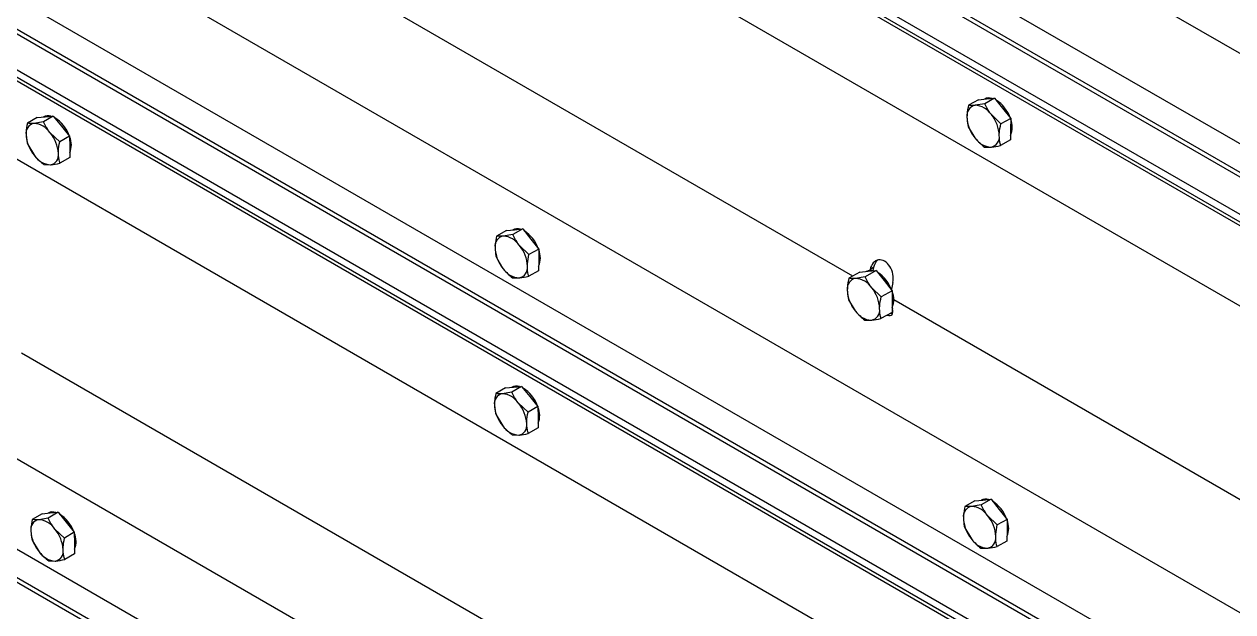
# Model space of a CAD drawing. Header units: millimetres. Extents: x -361 to 14022, y -1822 to 1455.
# Drawn here: x 4013.87 to 4030.4, y 870.56 to 878.6 of the extents above; entities that cross this region are included whole.
import ezdxf

# ---------------------------------------------------------------- set-up
doc = ezdxf.new("R2010")
doc.units = ezdxf.units.MM

msp = doc.modelspace()

# ---------------------------------------------------------------- linework, layer by layer
at = {"color": 7, "linetype": 'Continuous', "lineweight": 25}
for p, q in [((4037.697955, 874.042709), (3975.234603, 910.102034)), ((4037.697955, 872.80646), (3975.249491, 908.85719)), ((4037.697955, 872.354158), (3975.130388, 908.473646)), ((4037.697955, 872.418469), (3975.174702, 908.512375)), ((4037.697955, 871.736809), (3975.283441, 907.767941)), ((4037.697955, 871.839923), (3975.284352, 907.870529)), ((4037.697955, 871.686312), (3975.239249, 907.742955)), ((4037.697955, 870.588384), (3975.229543, 906.65063)), ((4037.697955, 866.391136), (3975.19244, 902.474801)), ((4037.697955, 865.12472), (3975.181245, 901.214849)), ((4037.697955, 864.649253), (3975.047014, 900.816871)), ((4037.697955, 864.714459), (3975.091041, 900.856661)), ((4037.697955, 864.156061), (3975.215331, 900.226512)), ((4037.697955, 864.003682), (3975.172353, 900.098943)), ((4037.697955, 864.055403), (3975.216543, 900.125154)), ((4037.697955, 862.931906), (3975.18526, 899.019716)), ((4037.697955, 858.834636), (3975.234603, 894.893961)), ((4037.697955, 857.598387), (3975.249491, 893.649118)), ((4037.697955, 857.146086), (3975.130388, 893.265573)), ((4037.697955, 857.210397), (3975.174702, 893.304302)), ((4025.202448, 875.152568), (4013.831095, 881.71711)), ((4026.92155, 877.566967), (4026.786614, 877.490677)), ((4027.008901, 877.511187), (4026.878022, 877.489774)), ((4026.92155, 877.566967), (4027.032694, 877.577222)), ((4027.0095, 877.575854), (4027.007868, 877.574931)), ((4027.143837, 877.587477), (4027.008901, 877.511187)), ((4027.032694, 877.577222), (4027.143837, 877.587477)), ((4027.143837, 877.587477), (4027.253664, 877.449658)), ((4014.044837, 877.324801), (4013.909906, 877.24477)), ((4014.044837, 877.324801), (4014.154447, 877.334168)), ((4014.130233, 877.332823), (4014.128807, 877.331977)), ((4014.264058, 877.343535), (4014.129127, 877.263505)), ((4014.154447, 877.334168), (4014.264058, 877.343535)), ((4014.264058, 877.343535), (4014.375418, 877.206605)), ((4027.228556, 877.23555), (4027.098993, 877.36221)), ((4027.253664, 877.449658), (4027.363492, 877.31184)), ((4014.129127, 877.263505), (4013.999782, 877.242432)), ((4014.375418, 877.206605), (4014.486778, 877.069674)), ((4026.783983, 877.19453), (4026.874075, 877.045553)), ((4027.363492, 877.31184), (4027.228556, 877.23555)), ((4027.362176, 877.163766), (4027.360861, 877.015692)), ((4027.363492, 877.31184), (4027.362176, 877.163766)), ((4014.351848, 876.989643), (4014.220753, 877.114869)), ((4014.486778, 877.069674), (4014.351848, 876.989643)), ((4014.486778, 877.069674), (4014.488528, 876.923376)), ((4027.360861, 877.015692), (4027.225925, 876.939402)), ((4013.913405, 876.952174), (4014.005031, 876.803539)), ((4014.488528, 876.923376), (4014.490278, 876.777078)), ((4027.003638, 876.918893), (4027.095046, 876.91799)), ((4014.136126, 876.678313), (4014.226002, 876.675975)), ((4014.490278, 876.777078), (4014.355347, 876.697047)), ((4020.464629, 875.777838), (4020.329692, 875.701548)), ((4020.551979, 875.722058), (4020.4211, 875.700645)), ((4020.464629, 875.777838), (4020.575772, 875.788093)), ((4020.552579, 875.786725), (4020.550946, 875.785802)), ((4020.686915, 875.798348), (4020.551979, 875.722058)), ((4020.575772, 875.788093), (4020.686915, 875.798348)), ((4020.686915, 875.798348), (4020.796743, 875.660529)), ((4020.771634, 875.44642), (4020.642071, 875.573081)), ((4020.90657, 875.52271), (4020.771634, 875.44642)), ((4020.796743, 875.660529), (4020.90657, 875.52271)), ((4020.90657, 875.52271), (4020.905255, 875.374637)), ((4020.327061, 875.405401), (4020.417153, 875.256424)), ((4020.905255, 875.374637), (4020.903939, 875.226563)), ((4020.903939, 875.226563), (4020.769003, 875.150273)), ((4025.300907, 875.208235), (4025.149398, 875.122575)), ((4025.300907, 875.208235), (4025.41205, 875.218489)), ((4025.523193, 875.228744), (4025.371685, 875.143085)), ((4025.388857, 875.217122), (4025.387224, 875.216199)), ((4025.41205, 875.218489), (4025.523193, 875.228744)), ((4025.438264, 875.231295), (4025.440709, 875.242825)), ((4025.486459, 875.268691), (4025.440709, 875.242825)), ((4025.486459, 875.268691), (4025.477865, 875.228158)), ((4025.523193, 875.228744), (4025.633021, 875.090926)), ((4020.546716, 875.129763), (4020.638124, 875.12886)), ((4025.371685, 875.143085), (4025.240806, 875.121672)), ((4025.633021, 875.090926), (4025.742848, 874.953107)), ((4025.750068, 875.064236), (4025.730882, 874.97375)), ((4025.59134, 874.867448), (4025.461777, 874.994108)), ((4025.742848, 874.953107), (4025.59134, 874.867448)), ((4025.742848, 874.953107), (4025.741533, 874.805033)), ((4025.146767, 874.826428), (4025.236859, 874.677451)), ((4025.741533, 874.805033), (4025.740217, 874.65696)), ((4025.742538, 874.722177), (4025.746878, 874.705176)), ((4036.743419, 868.490107), (4025.763522, 874.828667)), ((4025.366422, 874.550791), (4025.45783, 874.549888)), ((4025.740217, 874.65696), (4025.588709, 874.5713)), ((4025.204459, 867.531569), (4013.8298, 874.09802)), ((4020.452992, 873.625452), (4020.318061, 873.545421)), ((4020.537282, 873.564155), (4020.407937, 873.543083)), ((4020.452992, 873.625452), (4020.562602, 873.634819)), ((4020.538388, 873.633474), (4020.536962, 873.632628)), ((4020.672213, 873.644186), (4020.537282, 873.564155)), ((4020.562602, 873.634819), (4020.672213, 873.644186)), ((4020.672213, 873.644186), (4020.783573, 873.507255)), ((4020.760003, 873.290294), (4020.628908, 873.415519)), ((4020.894933, 873.370324), (4020.760003, 873.290294)), ((4020.783573, 873.507255), (4020.894933, 873.370324)), ((4020.894933, 873.370324), (4020.896683, 873.224026)), ((4020.32156, 873.252825), (4020.413186, 873.104189)), ((4020.896683, 873.224026), (4020.898433, 873.077728)), ((4020.898433, 873.077728), (4020.763502, 872.997698)), ((4020.544281, 872.978963), (4020.634157, 872.976625)), ((4026.872784, 872.078488), (4026.737848, 872.002199)), ((4026.872784, 872.078488), (4026.983927, 872.088743)), ((4026.960734, 872.087376), (4026.959101, 872.086453)), ((4027.09507, 872.098998), (4026.960134, 872.022708)), ((4026.983927, 872.088743), (4027.09507, 872.098998)), ((4027.09507, 872.098998), (4027.204898, 871.96118)), ((4014.10969, 871.902137), (4013.974759, 871.822106)), ((4014.10969, 871.902137), (4014.2193, 871.911504)), ((4014.195086, 871.910159), (4014.19366, 871.909313)), ((4014.328911, 871.920871), (4014.19398, 871.84084)), ((4014.2193, 871.911504), (4014.328911, 871.920871)), ((4014.328911, 871.920871), (4014.440271, 871.78394)), ((4026.960134, 872.022708), (4026.829256, 872.001296)), ((4027.179789, 871.747071), (4027.050227, 871.873732)), ((4027.204898, 871.96118), (4027.314725, 871.823361)), ((4014.19398, 871.84084), (4014.064635, 871.819768)), ((4014.440271, 871.78394), (4014.551631, 871.647009)), ((4026.735216, 871.706051), (4026.825309, 871.557075)), ((4027.314725, 871.823361), (4027.179789, 871.747071)), ((4027.314725, 871.823361), (4027.31341, 871.675287)), ((4014.416701, 871.566979), (4014.285606, 871.692204)), ((4014.551631, 871.647009), (4014.416701, 871.566979)), ((4014.551631, 871.647009), (4014.553381, 871.500712)), ((4027.31341, 871.675287), (4027.312094, 871.527214)), ((4013.978258, 871.52951), (4014.069884, 871.380874)), ((4014.553381, 871.500712), (4014.555131, 871.354414)), ((4026.954871, 871.430414), (4027.046279, 871.429511)), ((4027.312094, 871.527214), (4027.177158, 871.450924)), ((4014.200979, 871.255648), (4014.290855, 871.253311)), ((4014.555131, 871.354414), (4014.4202, 871.274383))]:
    msp.add_line(p, q, dxfattribs=at)
for centre, radius, start, end in [((4026.904002, 877.352218), 0.139989, 100.6953232, 188.5331771), ((4026.862338, 877.207436), 0.282774, 33.1850043, 86.8203722), ((4027.069208, 877.464281), 0.126545, 71.510323, 118.153237), ((4026.913537, 877.164267), 0.46942, 19.5554709, 57.5471594), ((4014.190386, 877.224436), 0.12396, 69.9370339, 119.0296317), ((4027.241928, 877.348713), 0.476678, 182.0759805, 219.4930678), ((4026.73114, 877.059051), 0.476678, 2.0759805, 39.4930678), ((4014.023835, 877.110565), 0.134043, 100.3370645, 190.2264623), ((4013.980819, 876.954415), 0.288641, 33.7722361, 86.2331404), ((4014.029231, 876.910709), 0.481209, 20.2238943, 58.0161973), ((4027.102059, 877.191199), 0.283127, 336.3520258, 22.6298248), ((4014.374827, 877.11542), 0.483755, 183.3955817, 220.1438852), ((4013.850957, 876.802987), 0.483755, 3.3955817, 40.1438852), ((4014.232161, 876.946353), 0.279172, 337.2142046, 24.156204), ((4027.110731, 877.200328), 0.282774, 213.1850043, 266.8203722), ((4027.069066, 877.055546), 0.139989, 280.6953232, 8.5331771), ((4014.201949, 876.807842), 0.134043, 280.3370645, 10.2264623), ((4014.244965, 876.963992), 0.288641, 213.7722361, 266.2331404), ((4020.44708, 875.563088), 0.139989, 100.6953232, 188.5331771), ((4020.405416, 875.418307), 0.282774, 33.1850043, 86.8203722), ((4020.612286, 875.675152), 0.126545, 71.510323, 118.153237), ((4020.456616, 875.375138), 0.46942, 19.5554709, 57.5471594), ((4020.785006, 875.559584), 0.476678, 182.0759805, 219.4930678), ((4020.274218, 875.269921), 0.476678, 2.0759805, 39.4930678), ((4020.645137, 875.402069), 0.283127, 336.3520258, 22.6298248), ((4020.653809, 875.411199), 0.282774, 213.1850043, 266.8203722), ((4020.612144, 875.266417), 0.139989, 280.6953232, 8.5331771), ((4025.448564, 875.105549), 0.126545, 71.510323, 118.153237), ((4025.292894, 874.805534), 0.46942, 19.5554709, 57.5471594), ((4025.266786, 874.984115), 0.139989, 100.6953232, 188.5331771), ((4025.225122, 874.839334), 0.282774, 33.1850043, 86.8203722), ((4025.604712, 874.980611), 0.476678, 182.0759805, 219.4930678), ((4025.093924, 874.690949), 0.476678, 2.0759805, 39.4930678), ((4025.47868, 874.83204), 0.285816, 337.3946058, 22.4977682), ((4025.473515, 874.832226), 0.282774, 213.1850043, 266.8203722), ((4025.43185, 874.687444), 0.139989, 280.6953232, 8.5331771), ((4020.43199, 873.411216), 0.134043, 100.3370645, 190.2264623), ((4020.388974, 873.255066), 0.288641, 33.7722361, 86.2331404), ((4020.598541, 873.525087), 0.12396, 69.9370339, 119.0296317), ((4020.437386, 873.21136), 0.481209, 20.2238943, 58.0161973), ((4020.782982, 873.416071), 0.483755, 183.3955817, 220.1438852), ((4020.259112, 873.103638), 0.483755, 3.3955817, 40.1438852), ((4020.640316, 873.247004), 0.279172, 337.2142046, 24.156204), ((4020.65312, 873.264642), 0.288641, 213.7722361, 266.2331404), ((4020.610105, 873.108493), 0.134043, 280.3370645, 10.2264623), ((4027.020442, 871.975803), 0.126545, 71.510323, 118.153237), ((4026.864771, 871.675788), 0.46942, 19.5554709, 57.5471594), ((4014.255239, 871.801772), 0.12396, 69.9370339, 119.0296317), ((4014.094084, 871.488045), 0.481209, 20.2238943, 58.0161973), ((4026.855236, 871.863739), 0.139989, 100.6953232, 188.5331771), ((4026.813571, 871.718957), 0.282774, 33.1850043, 86.8203722), ((4026.682374, 871.570572), 0.476678, 2.0759805, 39.4930678), ((4014.088688, 871.687901), 0.134043, 100.3370645, 190.2264623), ((4014.045672, 871.531751), 0.288641, 33.7722361, 86.2331404), ((4027.193162, 871.860235), 0.476678, 182.0759805, 219.4930678), ((4027.053292, 871.70272), 0.283127, 336.3520258, 22.6298248), ((4014.43968, 871.692756), 0.483755, 183.3955817, 220.1438852), ((4013.91581, 871.380323), 0.483755, 3.3955817, 40.1438852), ((4014.297014, 871.523689), 0.279172, 337.2142046, 24.156204), ((4027.061964, 871.711849), 0.282774, 213.1850043, 266.8203722), ((4027.0203, 871.567068), 0.139989, 280.6953232, 8.5331771), ((4014.309818, 871.541328), 0.288641, 213.7722361, 266.2331404), ((4014.266803, 871.385178), 0.134043, 280.3370645, 10.2264623)]:
    msp.add_arc(centre, radius, start, end, dxfattribs=at)
for centre, major_axis, ratio, start_param, end_param in [((4025.595389, 875.15353), (-0.045582, 0.219415), 0.701630723, 4.153173117, 7.294765771), ((4025.641139, 875.179397), (-0.045582, 0.219415), 0.701630723, 0.384760413, 1.011580464), ((4025.592198, 874.794471), (-0.143133, 0.16959), 0.418043607, 2.568485088, 3.853595792), ((4025.637949, 874.820337), (-0.143133, 0.16959), 0.418043607, 2.568485088, 2.779931504)]:
    msp.add_ellipse(centre, major_axis=major_axis, ratio=ratio, start_param=start_param, end_param=end_param, dxfattribs=at)
for points, knots in [([(4026.786614, 877.490677), (4026.77821, 877.448599), (4026.767269, 877.39382), (4026.765884, 877.343185), (4026.765563, 877.331446)], [0, 0, 0, 0, 0.768150727, 1, 1, 1, 1]), ([(4026.878022, 877.489774), (4026.875407, 877.489542), (4026.838156, 877.486238), (4026.811448, 877.488538), (4026.786614, 877.490677)], [0, 0, 0, 0, 0.070200577, 1, 1, 1, 1]), ([(4027.098993, 877.36221), (4027.096409, 877.365489), (4027.059603, 877.412187), (4027.033329, 877.463488), (4027.008901, 877.511187)], [0, 0, 0, 0, 0.070200577, 1, 1, 1, 1]), ([(4026.765563, 877.331446), (4026.767698, 877.293297), (4026.770404, 877.244947), (4026.781617, 877.203315), (4026.783983, 877.19453)], [0, 0, 0, 0, 0.7889992378, 1, 1, 1, 1]), ([(4013.909906, 877.24477), (4013.902279, 877.202918), (4013.892349, 877.148434), (4013.892002, 877.098374), (4013.891921, 877.086767)], [0, 0, 0, 0, 0.768150727, 1, 1, 1, 1]), ([(4013.999782, 877.242432), (4013.997203, 877.242222), (4013.96047, 877.239225), (4013.934268, 877.242099), (4013.909906, 877.24477)], [0, 0, 0, 0, 0.070200577, 1, 1, 1, 1]), ([(4014.220753, 877.114869), (4014.218133, 877.118126), (4014.180808, 877.164533), (4014.154028, 877.215819), (4014.129127, 877.263505)], [0, 0, 0, 0, 0.0702005767, 1, 1, 1, 1]), ([(4027.207505, 877.076318), (4027.207826, 877.088058), (4027.209211, 877.138693), (4027.220152, 877.193471), (4027.228556, 877.23555)], [0, 0, 0, 0, 0.231849273, 1, 1, 1, 1]), ([(4013.891921, 877.086767), (4013.894875, 877.049162), (4013.898619, 877.0015), (4013.910829, 876.960769), (4013.913405, 876.952174)], [0, 0, 0, 0, 0.788999238, 1, 1, 1, 1]), ([(4014.333863, 876.83164), (4014.333943, 876.843246), (4014.334291, 876.893306), (4014.34422, 876.947791), (4014.351848, 876.989643)], [0, 0, 0, 0, 0.231849273, 1, 1, 1, 1]), ([(4026.874075, 877.045553), (4026.876698, 877.042297), (4026.914067, 876.995917), (4026.960482, 876.956004), (4027.003638, 876.918893)], [0, 0, 0, 0, 0.070200577, 1, 1, 1, 1]), ([(4027.225925, 876.939402), (4027.223559, 876.948187), (4027.212346, 876.98982), (4027.20964, 877.03817), (4027.207505, 877.076318)], [0, 0, 0, 0, 0.211000762, 1, 1, 1, 1]), ([(4014.355347, 876.697047), (4014.352771, 876.705641), (4014.34056, 876.746373), (4014.336817, 876.794035), (4014.333863, 876.83164)], [0, 0, 0, 0, 0.211000762, 1, 1, 1, 1]), ([(4027.095046, 876.91799), (4027.097701, 876.918244), (4027.135513, 876.921866), (4027.182363, 876.930953), (4027.225925, 876.939402)], [0, 0, 0, 0, 0.070200577, 1, 1, 1, 1]), ([(4014.005031, 876.803539), (4014.007691, 876.800304), (4014.045577, 876.754231), (4014.092498, 876.714891), (4014.136126, 876.678313)], [0, 0, 0, 0, 0.070200577, 1, 1, 1, 1]), ([(4014.226002, 876.675975), (4014.22862, 876.676208), (4014.265915, 876.679538), (4014.312258, 876.688611), (4014.355347, 876.697047)], [0, 0, 0, 0, 0.070200577, 1, 1, 1, 1]), ([(4020.329692, 875.701548), (4020.321288, 875.65947), (4020.310347, 875.604691), (4020.308963, 875.554056), (4020.308641, 875.542316)], [0, 0, 0, 0, 0.768150727, 1, 1, 1, 1]), ([(4020.4211, 875.700645), (4020.418485, 875.700413), (4020.381234, 875.697109), (4020.354526, 875.699409), (4020.329692, 875.701548)], [0, 0, 0, 0, 0.070200577, 1, 1, 1, 1]), ([(4020.642071, 875.573081), (4020.639487, 875.576359), (4020.602681, 875.623058), (4020.576408, 875.674358), (4020.551979, 875.722058)], [0, 0, 0, 0, 0.070200577, 1, 1, 1, 1]), ([(4020.308641, 875.542316), (4020.310776, 875.504168), (4020.313482, 875.455818), (4020.324695, 875.414185), (4020.327061, 875.405401)], [0, 0, 0, 0, 0.788999238, 1, 1, 1, 1]), ([(4020.750583, 875.287189), (4020.750904, 875.298928), (4020.752289, 875.349563), (4020.76323, 875.404342), (4020.771634, 875.44642)], [0, 0, 0, 0, 0.2318492728, 1, 1, 1, 1]), ([(4020.417153, 875.256424), (4020.419777, 875.253168), (4020.457145, 875.206787), (4020.50356, 875.166874), (4020.546716, 875.129763)], [0, 0, 0, 0, 0.070200577, 1, 1, 1, 1]), ([(4020.769003, 875.150273), (4020.766637, 875.159058), (4020.755424, 875.20069), (4020.752718, 875.24904), (4020.750583, 875.287189)], [0, 0, 0, 0, 0.211000762, 1, 1, 1, 1]), ([(4020.638124, 875.12886), (4020.640779, 875.129115), (4020.678591, 875.132736), (4020.725442, 875.141824), (4020.769003, 875.150273)], [0, 0, 0, 0, 0.070200577, 1, 1, 1, 1]), ([(4025.149398, 875.122575), (4025.140994, 875.080497), (4025.130053, 875.025718), (4025.128669, 874.975083), (4025.128348, 874.963344)], [0, 0, 0, 0, 0.768150728, 1, 1, 1, 1]), ([(4025.240806, 875.121672), (4025.238191, 875.12144), (4025.20094, 875.118136), (4025.174232, 875.120436), (4025.149398, 875.122575)], [0, 0, 0, 0, 0.070200577, 1, 1, 1, 1]), ([(4025.461777, 874.994108), (4025.459194, 874.997387), (4025.422387, 875.044085), (4025.396114, 875.095386), (4025.371685, 875.143085)], [0, 0, 0, 0, 0.0702005767, 1, 1, 1, 1]), ([(4025.128348, 874.963344), (4025.130483, 874.925195), (4025.133189, 874.876845), (4025.144401, 874.835213), (4025.146767, 874.826428)], [0, 0, 0, 0, 0.788999238, 1, 1, 1, 1]), ([(4025.570289, 874.708216), (4025.57061, 874.719956), (4025.571995, 874.770591), (4025.582936, 874.825369), (4025.59134, 874.867448)], [0, 0, 0, 0, 0.231849273, 1, 1, 1, 1]), ([(4025.236859, 874.677451), (4025.239483, 874.674195), (4025.276851, 874.627814), (4025.323266, 874.587902), (4025.366422, 874.550791)], [0, 0, 0, 0, 0.070200577, 1, 1, 1, 1]), ([(4025.588709, 874.5713), (4025.586343, 874.580085), (4025.57513, 874.621718), (4025.572424, 874.670068), (4025.570289, 874.708216)], [0, 0, 0, 0, 0.211000762, 1, 1, 1, 1]), ([(4025.45783, 874.549888), (4025.460485, 874.550142), (4025.498297, 874.553764), (4025.545148, 874.562851), (4025.588709, 874.5713)], [0, 0, 0, 0, 0.070200577, 1, 1, 1, 1]), ([(4020.318061, 873.545421), (4020.310434, 873.503569), (4020.300504, 873.449085), (4020.300157, 873.399025), (4020.300076, 873.387418)], [0, 0, 0, 0, 0.768150727, 1, 1, 1, 1]), ([(4020.407937, 873.543083), (4020.405359, 873.542873), (4020.368625, 873.539876), (4020.342423, 873.54275), (4020.318061, 873.545421)], [0, 0, 0, 0, 0.070200577, 1, 1, 1, 1]), ([(4020.628908, 873.415519), (4020.626288, 873.418777), (4020.588964, 873.465184), (4020.562183, 873.51647), (4020.537282, 873.564155)], [0, 0, 0, 0, 0.0702005767, 1, 1, 1, 1]), ([(4020.300076, 873.387418), (4020.30303, 873.349813), (4020.306774, 873.302151), (4020.318984, 873.26142), (4020.32156, 873.252825)], [0, 0, 0, 0, 0.788999238, 1, 1, 1, 1]), ([(4020.742018, 873.132291), (4020.742099, 873.143897), (4020.742446, 873.193957), (4020.752376, 873.248441), (4020.760003, 873.290294)], [0, 0, 0, 0, 0.231849273, 1, 1, 1, 1]), ([(4020.413186, 873.104189), (4020.415846, 873.100955), (4020.453732, 873.054881), (4020.500653, 873.015542), (4020.544281, 872.978963)], [0, 0, 0, 0, 0.070200577, 1, 1, 1, 1]), ([(4020.763502, 872.997698), (4020.760926, 873.006292), (4020.748715, 873.047024), (4020.744972, 873.094685), (4020.742018, 873.132291)], [0, 0, 0, 0, 0.211000762, 1, 1, 1, 1]), ([(4020.634157, 872.976625), (4020.636775, 872.976859), (4020.67407, 872.980189), (4020.720413, 872.989262), (4020.763502, 872.997698)], [0, 0, 0, 0, 0.070200577, 1, 1, 1, 1]), ([(4026.737848, 872.002199), (4026.729443, 871.96012), (4026.718502, 871.905342), (4026.717118, 871.854707), (4026.716797, 871.842967)], [0, 0, 0, 0, 0.768150727, 1, 1, 1, 1]), ([(4026.829256, 872.001296), (4026.826641, 872.001064), (4026.78939, 871.997759), (4026.762681, 872.00006), (4026.737848, 872.002199)], [0, 0, 0, 0, 0.070200577, 1, 1, 1, 1]), ([(4027.050227, 871.873732), (4027.047643, 871.87701), (4027.010836, 871.923709), (4026.984563, 871.975009), (4026.960134, 872.022708)], [0, 0, 0, 0, 0.070200577, 1, 1, 1, 1]), ([(4013.974759, 871.822106), (4013.967132, 871.780254), (4013.957202, 871.72577), (4013.956855, 871.67571), (4013.956774, 871.664103)], [0, 0, 0, 0, 0.7681507272, 1, 1, 1, 1]), ([(4014.064635, 871.819768), (4014.062056, 871.819558), (4014.025323, 871.816561), (4013.999121, 871.819435), (4013.974759, 871.822106)], [0, 0, 0, 0, 0.0702005767, 1, 1, 1, 1]), ([(4014.285606, 871.692204), (4014.282986, 871.695462), (4014.245662, 871.741869), (4014.218881, 871.793155), (4014.19398, 871.84084)], [0, 0, 0, 0, 0.070200577, 1, 1, 1, 1]), ([(4026.716797, 871.842967), (4026.718932, 871.804819), (4026.721638, 871.756468), (4026.73285, 871.714836), (4026.735216, 871.706051)], [0, 0, 0, 0, 0.788999238, 1, 1, 1, 1]), ([(4027.158738, 871.58784), (4027.159059, 871.599579), (4027.160444, 871.650214), (4027.171385, 871.704993), (4027.179789, 871.747071)], [0, 0, 0, 0, 0.2318492728, 1, 1, 1, 1]), ([(4013.956774, 871.664103), (4013.959728, 871.626498), (4013.963472, 871.578836), (4013.975682, 871.538105), (4013.978258, 871.52951)], [0, 0, 0, 0, 0.788999238, 1, 1, 1, 1]), ([(4014.398716, 871.408976), (4014.398797, 871.420582), (4014.399144, 871.470642), (4014.409073, 871.525126), (4014.416701, 871.566979)], [0, 0, 0, 0, 0.231849273, 1, 1, 1, 1]), ([(4026.825309, 871.557075), (4026.827932, 871.553819), (4026.8653, 871.507438), (4026.911715, 871.467525), (4026.954871, 871.430414)], [0, 0, 0, 0, 0.070200577, 1, 1, 1, 1]), ([(4027.177158, 871.450924), (4027.174792, 871.459708), (4027.163579, 871.501341), (4027.160873, 871.549691), (4027.158738, 871.58784)], [0, 0, 0, 0, 0.211000762, 1, 1, 1, 1]), ([(4014.069884, 871.380874), (4014.072544, 871.37764), (4014.11043, 871.331567), (4014.157351, 871.292227), (4014.200979, 871.255648)], [0, 0, 0, 0, 0.0702005767, 1, 1, 1, 1]), ([(4014.4202, 871.274383), (4014.417624, 871.282977), (4014.405413, 871.323709), (4014.40167, 871.371371), (4014.398716, 871.408976)], [0, 0, 0, 0, 0.211000762, 1, 1, 1, 1]), ([(4027.046279, 871.429511), (4027.048934, 871.429765), (4027.086747, 871.433387), (4027.133597, 871.442474), (4027.177158, 871.450924)], [0, 0, 0, 0, 0.070200577, 1, 1, 1, 1]), ([(4014.290855, 871.253311), (4014.293473, 871.253544), (4014.330768, 871.256874), (4014.377111, 871.265947), (4014.4202, 871.274383)], [0, 0, 0, 0, 0.070200577, 1, 1, 1, 1])]:
    msp.add_open_spline(points, degree=3, knots=knots, dxfattribs=at)

doc.saveas('drawing.dxf')
